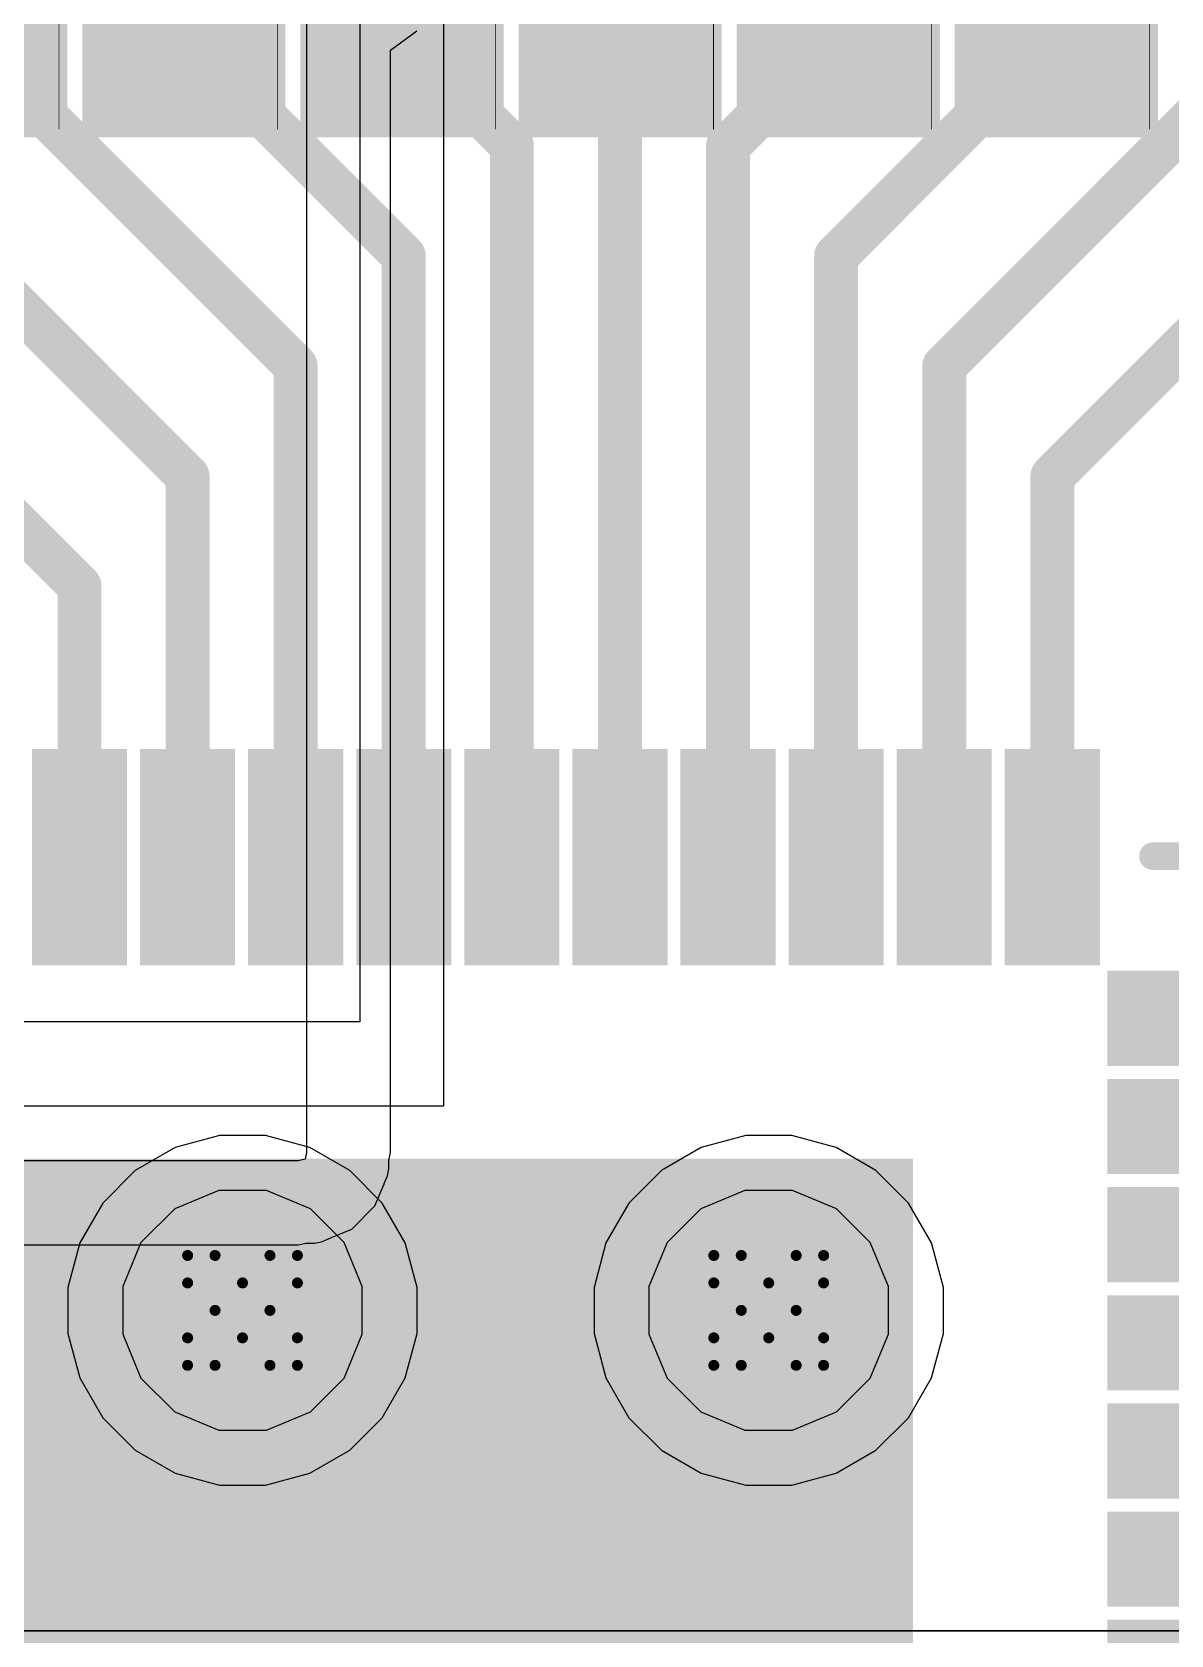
# Model space of a CAD drawing. Header units: inches. Extents: x 0 to 5379, y 0 to 5429.
# Drawn here: x 231.04 to 236.31, y 88.26 to 95.67 of the extents above; entities that cross this region are included whole.
import ezdxf

# ---------------------------------------------------------------- set-up
doc = ezdxf.new("R2010")
doc.units = ezdxf.units.IN
for name, color, linetype in [('Bottom Layer', 5, 'Continuous'), ('Bottom Solder', 6, 'Continuous'), ('Drill Drawing', 1, 'Continuous'), ('GND01', 16, 'Continuous'), ('GND02', 76, 'Continuous'), ('PWR', 156, 'Continuous'), ('SIG 01', 90, 'Continuous'), ('Top Layer', 1, 'Continuous'), ('Top Overlay', 2, 'Continuous'), ('Top Paste', 8, 'Continuous'), ('Top Solder', 216, 'Continuous'), ('Via Holes', 16, 'Continuous')]:
    doc.layers.add(name, color=color, linetype=linetype)

# ---------------------------------------------------------------- blocks, each defined once
blk = doc.blocks.new('64_VFQFPN_9X9_146')
at = {"layer": 'Top Layer'}
for points in [[(-0.904, 4.9258), (-0.604, 4.9258), (-0.604, 4.0658), (-0.904, 4.0658)], [(-0.404, 4.9258), (-0.104, 4.9258), (-0.104, 4.0658), (-0.404, 4.0658)], [(0.096, 4.9258), (0.396, 4.9258), (0.396, 4.0658), (0.096, 4.0658)], [(0.596, 4.9258), (0.896, 4.9258), (0.896, 4.0658), (0.596, 4.0658)], [(1.096, 4.9258), (1.396, 4.9258), (1.396, 4.0658), (1.096, 4.0658)], [(1.596, 4.9258), (1.896, 4.9258), (1.896, 4.0658), (1.596, 4.0658)], [(2.096, 4.9258), (2.396, 4.9258), (2.396, 4.0658), (2.096, 4.0658)], [(2.596, 4.9258), (2.896, 4.9258), (2.896, 4.0658), (2.596, 4.0658)], [(3.096, 4.9258), (3.396, 4.9258), (3.396, 4.0658), (3.096, 4.0658)], [(3.596, 4.9258), (3.896, 4.9258), (3.896, 4.0658), (3.596, 4.0658)], [(4.07, 3.9), (4.93, 3.9), (4.93, 3.6), (4.07, 3.6)], [(4.07, 3.4), (4.93, 3.4), (4.93, 3.1), (4.07, 3.1)], [(-3, 3), (3, 3), (3, -3), (-3, -3)], [(4.07, 2.9), (4.93, 2.9), (4.93, 2.6), (4.07, 2.6)], [(4.07, 2.4), (4.93, 2.4), (4.93, 2.1), (4.07, 2.1)], [(4.07, 1.9), (4.93, 1.9), (4.93, 1.6), (4.07, 1.6)], [(4.07, 1.4), (4.93, 1.4), (4.93, 1.1), (4.07, 1.1)], [(4.07, 0.9), (4.93, 0.9), (4.93, 0.6), (4.07, 0.6)]]:
    blk.add_hatch(color=1, dxfattribs=at).paths.add_polyline_path(points)
at = {"layer": 'Top Paste'}
for points in [[(-0.904, 4.9258), (-0.604, 4.9258), (-0.604, 4.0658), (-0.904, 4.0658)], [(-0.404, 4.9258), (-0.104, 4.9258), (-0.104, 4.0658), (-0.404, 4.0658)], [(0.096, 4.9258), (0.396, 4.9258), (0.396, 4.0658), (0.096, 4.0658)], [(0.596, 4.9258), (0.896, 4.9258), (0.896, 4.0658), (0.596, 4.0658)], [(1.096, 4.9258), (1.396, 4.9258), (1.396, 4.0658), (1.096, 4.0658)], [(1.596, 4.9258), (1.896, 4.9258), (1.896, 4.0658), (1.596, 4.0658)], [(2.096, 4.9258), (2.396, 4.9258), (2.396, 4.0658), (2.096, 4.0658)], [(2.596, 4.9258), (2.896, 4.9258), (2.896, 4.0658), (2.596, 4.0658)], [(3.096, 4.9258), (3.396, 4.9258), (3.396, 4.0658), (3.096, 4.0658)], [(3.596, 4.9258), (3.896, 4.9258), (3.896, 4.0658), (3.596, 4.0658)], [(4.07, 3.9), (4.93, 3.9), (4.93, 3.6), (4.07, 3.6)], [(4.07, 3.4), (4.93, 3.4), (4.93, 3.1), (4.07, 3.1)], [(4.07, 2.9), (4.93, 2.9), (4.93, 2.6), (4.07, 2.6)], [(4.07, 2.4), (4.93, 2.4), (4.93, 2.1), (4.07, 2.1)], [(4.07, 1.9), (4.93, 1.9), (4.93, 1.6), (4.07, 1.6)], [(4.07, 1.4), (4.93, 1.4), (4.93, 1.1), (4.07, 1.1)], [(4.07, 0.9), (4.93, 0.9), (4.93, 0.6), (4.07, 0.6)]]:
    blk.add_hatch(color=8, dxfattribs=at).paths.add_polyline_path(points)
at = {"layer": 'Top Solder'}
for points in [[(-0.974, 4.9958), (-0.534, 4.9958), (-0.534, 3.9958), (-0.974, 3.9958)], [(-0.474, 4.9958), (-0.034, 4.9958), (-0.034, 3.9958), (-0.474, 3.9958)], [(0.026, 4.9958), (0.466, 4.9958), (0.466, 3.9958), (0.026, 3.9958)], [(0.526, 4.9958), (0.966, 4.9958), (0.966, 3.9958), (0.526, 3.9958)], [(1.026, 4.9958), (1.466, 4.9958), (1.466, 3.9958), (1.026, 3.9958)], [(1.526, 4.9958), (1.966, 4.9958), (1.966, 3.9958), (1.526, 3.9958)], [(2.026, 4.9958), (2.466, 4.9958), (2.466, 3.9958), (2.026, 3.9958)], [(2.526, 4.9958), (2.966, 4.9958), (2.966, 3.9958), (2.526, 3.9958)], [(3.026, 4.9958), (3.466, 4.9958), (3.466, 3.9958), (3.026, 3.9958)], [(3.526, 4.9958), (3.966, 4.9958), (3.966, 3.9958), (3.526, 3.9958)], [(4, 3.97), (5, 3.97), (5, 3.53), (4, 3.53)], [(4, 3.47), (5, 3.47), (5, 3.03), (4, 3.03)], [(-3.1016, 3.1016), (3.1016, 3.1016), (3.1016, -3.1016), (-3.1016, -3.1016)], [(4, 2.97), (5, 2.97), (5, 2.53), (4, 2.53)], [(4, 2.47), (5, 2.47), (5, 2.03), (4, 2.03)], [(4, 1.97), (5, 1.97), (5, 1.53), (4, 1.53)], [(4, 1.47), (5, 1.47), (5, 1.03), (4, 1.03)], [(4, 0.97), (5, 0.97), (5, 0.53), (4, 0.53)]]:
    blk.add_hatch(color=216, dxfattribs=at).paths.add_polyline_path(points)
at = {"layer": 'Top Overlay'}
blk.add_lwpolyline([(4.2112, 4.5, 0.127, 0.127, 0), (4.5112, 4.5, 0.127, 0.127, 0)], format="xyseb", dxfattribs=at)
blk.add_lwpolyline([(4.1795, 4.5, 0.0635, 0.0635, 1), (4.243, 4.5, 0.0635, 0.0635, 1)], format="xyseb", close=True, dxfattribs=at)
blk = doc.blocks.new('R___0402_567')
at = {"layer": 'Top Layer'}
for points in [[(-0.6985, -0.3175), (-0.6985, 0.3175), (-0.2413, 0.3175), (-0.2413, -0.3175)], [(0.2413, -0.3175), (0.2413, 0.3175), (0.6985, 0.3175), (0.6985, -0.3175)]]:
    blk.add_hatch(color=1, dxfattribs=at).paths.add_polyline_path(points)
at = {"layer": 'Top Paste'}
for points in [[(-0.6985, -0.3175), (-0.6985, 0.3175), (-0.2413, 0.3175), (-0.2413, -0.3175)], [(0.2413, -0.3175), (0.2413, 0.3175), (0.6985, 0.3175), (0.6985, -0.3175)]]:
    blk.add_hatch(color=8, dxfattribs=at).paths.add_polyline_path(points)
at = {"layer": 'Top Solder'}
for points in [[(-0.7535, -0.3725), (-0.7535, 0.3725), (-0.1863, 0.3725), (-0.1863, -0.3725)], [(0.1863, -0.3725), (0.1863, 0.3725), (0.7535, 0.3725), (0.7535, -0.3725)]]:
    blk.add_hatch(color=216, dxfattribs=at).paths.add_polyline_path(points)
at = {"layer": 'Top Overlay'}
for points in [[(-0.7874, 0.4064, 0.127, 0.127, 0), (0.7874, 0.4064, 0.127, 0.127, 0)], [(-0.7874, 0.4064, 0.127, 0.127, 0), (-0.7874, -0.4064, 0.127, 0.127, 0)], [(0.7874, 0.4064, 0.127, 0.127, 0), (0.7874, -0.4064, 0.127, 0.127, 0)], [(-0.7874, -0.4064, 0.127, 0.127, 0), (0.7874, -0.4064, 0.127, 0.127, 0)], [(-0.8128, -0.4318, 0.00323, 0.00323, 0), (0.8128, -0.4318, 0.00323, 0.00323, 0)]]:
    blk.add_lwpolyline(points, format="xyseb", dxfattribs=at)
for points in [[(-0.8191, 0.4064, 0.0635, 0.0635, 1), (-0.7556, 0.4064, 0.0635, 0.0635, 1)], [(-0.8191, 0.4064, 0.0635, 0.0635, 1), (-0.7556, 0.4064, 0.0635, 0.0635, 1)], [(0.7556, 0.4064, 0.0635, 0.0635, 1), (0.8191, 0.4064, 0.0635, 0.0635, 1)], [(0.7556, 0.4064, 0.0635, 0.0635, 1), (0.8191, 0.4064, 0.0635, 0.0635, 1)], [(-0.8191, -0.4064, 0.0635, 0.0635, 1), (-0.7556, -0.4064, 0.0635, 0.0635, 1)], [(-0.8191, -0.4064, 0.0635, 0.0635, 1), (-0.7556, -0.4064, 0.0635, 0.0635, 1)], [(0.7556, -0.4064, 0.0635, 0.0635, 1), (0.8191, -0.4064, 0.0635, 0.0635, 1)], [(0.7556, -0.4064, 0.0635, 0.0635, 1), (0.8191, -0.4064, 0.0635, 0.0635, 1)], [(-0.8136, -0.4318, 0.00161, 0.00161, 1), (-0.812, -0.4318, 0.00161, 0.00161, 1)], [(0.812, -0.4318, 0.00161, 0.00161, 1), (0.8136, -0.4318, 0.00161, 0.00161, 1)]]:
    blk.add_lwpolyline(points, format="xyseb", close=True, dxfattribs=at)
blk = doc.blocks.new('R___0402_576')
at = {"layer": 'Top Layer'}
for points in [[(-0.6985, -0.3175), (-0.6985, 0.3175), (-0.2413, 0.3175), (-0.2413, -0.3175)], [(0.2413, -0.3175), (0.2413, 0.3175), (0.6985, 0.3175), (0.6985, -0.3175)]]:
    blk.add_hatch(color=1, dxfattribs=at).paths.add_polyline_path(points)
at = {"layer": 'Top Paste'}
for points in [[(-0.6985, -0.3175), (-0.6985, 0.3175), (-0.2413, 0.3175), (-0.2413, -0.3175)], [(0.2413, -0.3175), (0.2413, 0.3175), (0.6985, 0.3175), (0.6985, -0.3175)]]:
    blk.add_hatch(color=8, dxfattribs=at).paths.add_polyline_path(points)
at = {"layer": 'Top Solder'}
for points in [[(-0.7535, -0.3725), (-0.7535, 0.3725), (-0.1863, 0.3725), (-0.1863, -0.3725)], [(0.1863, -0.3725), (0.1863, 0.3725), (0.7535, 0.3725), (0.7535, -0.3725)]]:
    blk.add_hatch(color=216, dxfattribs=at).paths.add_polyline_path(points)
at = {"layer": 'Top Overlay'}
for points in [[(-0.7874, 0.4064, 0.127, 0.127, 0), (0.7874, 0.4064, 0.127, 0.127, 0)], [(-0.7874, 0.4064, 0.127, 0.127, 0), (-0.7874, -0.4064, 0.127, 0.127, 0)], [(0.7874, 0.4064, 0.127, 0.127, 0), (0.7874, -0.4064, 0.127, 0.127, 0)], [(-0.7874, -0.4064, 0.127, 0.127, 0), (0.7874, -0.4064, 0.127, 0.127, 0)], [(-0.8128, -0.4318, 0.00323, 0.00323, 0), (0.8128, -0.4318, 0.00323, 0.00323, 0)]]:
    blk.add_lwpolyline(points, format="xyseb", dxfattribs=at)
for points in [[(-0.8191, 0.4064, 0.0635, 0.0635, 1), (-0.7556, 0.4064, 0.0635, 0.0635, 1)], [(-0.8191, 0.4064, 0.0635, 0.0635, 1), (-0.7556, 0.4064, 0.0635, 0.0635, 1)], [(0.7556, 0.4064, 0.0635, 0.0635, 1), (0.8191, 0.4064, 0.0635, 0.0635, 1)], [(0.7556, 0.4064, 0.0635, 0.0635, 1), (0.8191, 0.4064, 0.0635, 0.0635, 1)], [(-0.8191, -0.4064, 0.0635, 0.0635, 1), (-0.7556, -0.4064, 0.0635, 0.0635, 1)], [(-0.8191, -0.4064, 0.0635, 0.0635, 1), (-0.7556, -0.4064, 0.0635, 0.0635, 1)], [(0.7556, -0.4064, 0.0635, 0.0635, 1), (0.8191, -0.4064, 0.0635, 0.0635, 1)], [(0.7556, -0.4064, 0.0635, 0.0635, 1), (0.8191, -0.4064, 0.0635, 0.0635, 1)], [(-0.8136, -0.4318, 0.00161, 0.00161, 1), (-0.812, -0.4318, 0.00161, 0.00161, 1)], [(0.812, -0.4318, 0.00161, 0.00161, 1), (0.8136, -0.4318, 0.00161, 0.00161, 1)]]:
    blk.add_lwpolyline(points, format="xyseb", close=True, dxfattribs=at)
blk = doc.blocks.new('R___0402_578')
at = {"layer": 'Top Layer'}
for points in [[(-0.6985, -0.3175), (-0.6985, 0.3175), (-0.2413, 0.3175), (-0.2413, -0.3175)], [(0.2413, -0.3175), (0.2413, 0.3175), (0.6985, 0.3175), (0.6985, -0.3175)]]:
    blk.add_hatch(color=1, dxfattribs=at).paths.add_polyline_path(points)
at = {"layer": 'Top Paste'}
for points in [[(-0.6985, -0.3175), (-0.6985, 0.3175), (-0.2413, 0.3175), (-0.2413, -0.3175)], [(0.2413, -0.3175), (0.2413, 0.3175), (0.6985, 0.3175), (0.6985, -0.3175)]]:
    blk.add_hatch(color=8, dxfattribs=at).paths.add_polyline_path(points)
at = {"layer": 'Top Solder'}
for points in [[(-0.7535, -0.3725), (-0.7535, 0.3725), (-0.1863, 0.3725), (-0.1863, -0.3725)], [(0.1863, -0.3725), (0.1863, 0.3725), (0.7535, 0.3725), (0.7535, -0.3725)]]:
    blk.add_hatch(color=216, dxfattribs=at).paths.add_polyline_path(points)
at = {"layer": 'Top Overlay'}
for points in [[(-0.7874, 0.4064, 0.127, 0.127, 0), (0.7874, 0.4064, 0.127, 0.127, 0)], [(-0.7874, 0.4064, 0.127, 0.127, 0), (-0.7874, -0.4064, 0.127, 0.127, 0)], [(0.7874, 0.4064, 0.127, 0.127, 0), (0.7874, -0.4064, 0.127, 0.127, 0)], [(-0.7874, -0.4064, 0.127, 0.127, 0), (0.7874, -0.4064, 0.127, 0.127, 0)], [(-0.8128, -0.4318, 0.00323, 0.00323, 0), (0.8128, -0.4318, 0.00323, 0.00323, 0)]]:
    blk.add_lwpolyline(points, format="xyseb", dxfattribs=at)
for points in [[(-0.8191, 0.4064, 0.0635, 0.0635, 1), (-0.7556, 0.4064, 0.0635, 0.0635, 1)], [(-0.8191, 0.4064, 0.0635, 0.0635, 1), (-0.7556, 0.4064, 0.0635, 0.0635, 1)], [(0.7556, 0.4064, 0.0635, 0.0635, 1), (0.8191, 0.4064, 0.0635, 0.0635, 1)], [(0.7556, 0.4064, 0.0635, 0.0635, 1), (0.8191, 0.4064, 0.0635, 0.0635, 1)], [(-0.8191, -0.4064, 0.0635, 0.0635, 1), (-0.7556, -0.4064, 0.0635, 0.0635, 1)], [(-0.8191, -0.4064, 0.0635, 0.0635, 1), (-0.7556, -0.4064, 0.0635, 0.0635, 1)], [(0.7556, -0.4064, 0.0635, 0.0635, 1), (0.8191, -0.4064, 0.0635, 0.0635, 1)], [(0.7556, -0.4064, 0.0635, 0.0635, 1), (0.8191, -0.4064, 0.0635, 0.0635, 1)], [(-0.8136, -0.4318, 0.00161, 0.00161, 1), (-0.812, -0.4318, 0.00161, 0.00161, 1)], [(0.812, -0.4318, 0.00161, 0.00161, 1), (0.8136, -0.4318, 0.00161, 0.00161, 1)]]:
    blk.add_lwpolyline(points, format="xyseb", close=True, dxfattribs=at)
blk = doc.blocks.new('R___0402_580')
at = {"layer": 'Top Layer'}
for points in [[(-0.6985, -0.3175), (-0.6985, 0.3175), (-0.2413, 0.3175), (-0.2413, -0.3175)], [(0.2413, -0.3175), (0.2413, 0.3175), (0.6985, 0.3175), (0.6985, -0.3175)]]:
    blk.add_hatch(color=1, dxfattribs=at).paths.add_polyline_path(points)
at = {"layer": 'Top Paste'}
for points in [[(-0.6985, -0.3175), (-0.6985, 0.3175), (-0.2413, 0.3175), (-0.2413, -0.3175)], [(0.2413, -0.3175), (0.2413, 0.3175), (0.6985, 0.3175), (0.6985, -0.3175)]]:
    blk.add_hatch(color=8, dxfattribs=at).paths.add_polyline_path(points)
at = {"layer": 'Top Solder'}
for points in [[(-0.7535, -0.3725), (-0.7535, 0.3725), (-0.1863, 0.3725), (-0.1863, -0.3725)], [(0.1863, -0.3725), (0.1863, 0.3725), (0.7535, 0.3725), (0.7535, -0.3725)]]:
    blk.add_hatch(color=216, dxfattribs=at).paths.add_polyline_path(points)
at = {"layer": 'Top Overlay'}
for points in [[(-0.7874, 0.4064, 0.127, 0.127, 0), (0.7874, 0.4064, 0.127, 0.127, 0)], [(-0.7874, 0.4064, 0.127, 0.127, 0), (-0.7874, -0.4064, 0.127, 0.127, 0)], [(0.7874, 0.4064, 0.127, 0.127, 0), (0.7874, -0.4064, 0.127, 0.127, 0)], [(-0.7874, -0.4064, 0.127, 0.127, 0), (0.7874, -0.4064, 0.127, 0.127, 0)], [(-0.8128, -0.4318, 0.00323, 0.00323, 0), (0.8128, -0.4318, 0.00323, 0.00323, 0)]]:
    blk.add_lwpolyline(points, format="xyseb", dxfattribs=at)
for points in [[(-0.8191, 0.4064, 0.0635, 0.0635, 1), (-0.7556, 0.4064, 0.0635, 0.0635, 1)], [(-0.8191, 0.4064, 0.0635, 0.0635, 1), (-0.7556, 0.4064, 0.0635, 0.0635, 1)], [(0.7556, 0.4064, 0.0635, 0.0635, 1), (0.8191, 0.4064, 0.0635, 0.0635, 1)], [(0.7556, 0.4064, 0.0635, 0.0635, 1), (0.8191, 0.4064, 0.0635, 0.0635, 1)], [(-0.8191, -0.4064, 0.0635, 0.0635, 1), (-0.7556, -0.4064, 0.0635, 0.0635, 1)], [(-0.8191, -0.4064, 0.0635, 0.0635, 1), (-0.7556, -0.4064, 0.0635, 0.0635, 1)], [(0.7556, -0.4064, 0.0635, 0.0635, 1), (0.8191, -0.4064, 0.0635, 0.0635, 1)], [(0.7556, -0.4064, 0.0635, 0.0635, 1), (0.8191, -0.4064, 0.0635, 0.0635, 1)], [(-0.8136, -0.4318, 0.00161, 0.00161, 1), (-0.812, -0.4318, 0.00161, 0.00161, 1)], [(0.812, -0.4318, 0.00161, 0.00161, 1), (0.8136, -0.4318, 0.00161, 0.00161, 1)]]:
    blk.add_lwpolyline(points, format="xyseb", close=True, dxfattribs=at)
blk = doc.blocks.new('R___0402_587')
at = {"layer": 'Top Layer'}
for points in [[(-0.6985, -0.3175), (-0.6985, 0.3175), (-0.2413, 0.3175), (-0.2413, -0.3175)], [(0.2413, -0.3175), (0.2413, 0.3175), (0.6985, 0.3175), (0.6985, -0.3175)]]:
    blk.add_hatch(color=1, dxfattribs=at).paths.add_polyline_path(points)
at = {"layer": 'Top Paste'}
for points in [[(-0.6985, -0.3175), (-0.6985, 0.3175), (-0.2413, 0.3175), (-0.2413, -0.3175)], [(0.2413, -0.3175), (0.2413, 0.3175), (0.6985, 0.3175), (0.6985, -0.3175)]]:
    blk.add_hatch(color=8, dxfattribs=at).paths.add_polyline_path(points)
at = {"layer": 'Top Solder'}
for points in [[(-0.7535, -0.3725), (-0.7535, 0.3725), (-0.1863, 0.3725), (-0.1863, -0.3725)], [(0.1863, -0.3725), (0.1863, 0.3725), (0.7535, 0.3725), (0.7535, -0.3725)]]:
    blk.add_hatch(color=216, dxfattribs=at).paths.add_polyline_path(points)
at = {"layer": 'Top Overlay'}
for points in [[(-0.7874, 0.4064, 0.127, 0.127, 0), (0.7874, 0.4064, 0.127, 0.127, 0)], [(-0.7874, 0.4064, 0.127, 0.127, 0), (-0.7874, -0.4064, 0.127, 0.127, 0)], [(0.7874, 0.4064, 0.127, 0.127, 0), (0.7874, -0.4064, 0.127, 0.127, 0)], [(-0.7874, -0.4064, 0.127, 0.127, 0), (0.7874, -0.4064, 0.127, 0.127, 0)], [(-0.8128, -0.4318, 0.00323, 0.00323, 0), (0.8128, -0.4318, 0.00323, 0.00323, 0)]]:
    blk.add_lwpolyline(points, format="xyseb", dxfattribs=at)
for points in [[(-0.8191, 0.4064, 0.0635, 0.0635, 1), (-0.7556, 0.4064, 0.0635, 0.0635, 1)], [(-0.8191, 0.4064, 0.0635, 0.0635, 1), (-0.7556, 0.4064, 0.0635, 0.0635, 1)], [(0.7556, 0.4064, 0.0635, 0.0635, 1), (0.8191, 0.4064, 0.0635, 0.0635, 1)], [(0.7556, 0.4064, 0.0635, 0.0635, 1), (0.8191, 0.4064, 0.0635, 0.0635, 1)], [(-0.8191, -0.4064, 0.0635, 0.0635, 1), (-0.7556, -0.4064, 0.0635, 0.0635, 1)], [(-0.8191, -0.4064, 0.0635, 0.0635, 1), (-0.7556, -0.4064, 0.0635, 0.0635, 1)], [(0.7556, -0.4064, 0.0635, 0.0635, 1), (0.8191, -0.4064, 0.0635, 0.0635, 1)], [(0.7556, -0.4064, 0.0635, 0.0635, 1), (0.8191, -0.4064, 0.0635, 0.0635, 1)], [(-0.8136, -0.4318, 0.00161, 0.00161, 1), (-0.812, -0.4318, 0.00161, 0.00161, 1)], [(0.812, -0.4318, 0.00161, 0.00161, 1), (0.8136, -0.4318, 0.00161, 0.00161, 1)]]:
    blk.add_lwpolyline(points, format="xyseb", close=True, dxfattribs=at)
blk = doc.blocks.new('R___0402_608')
at = {"layer": 'Top Layer'}
for points in [[(-0.6985, -0.3175), (-0.6985, 0.3175), (-0.2413, 0.3175), (-0.2413, -0.3175)], [(0.2413, -0.3175), (0.2413, 0.3175), (0.6985, 0.3175), (0.6985, -0.3175)]]:
    blk.add_hatch(color=1, dxfattribs=at).paths.add_polyline_path(points)
at = {"layer": 'Top Paste'}
for points in [[(-0.6985, -0.3175), (-0.6985, 0.3175), (-0.2413, 0.3175), (-0.2413, -0.3175)], [(0.2413, -0.3175), (0.2413, 0.3175), (0.6985, 0.3175), (0.6985, -0.3175)]]:
    blk.add_hatch(color=8, dxfattribs=at).paths.add_polyline_path(points)
at = {"layer": 'Top Solder'}
for points in [[(-0.7535, -0.3725), (-0.7535, 0.3725), (-0.1863, 0.3725), (-0.1863, -0.3725)], [(0.1863, -0.3725), (0.1863, 0.3725), (0.7535, 0.3725), (0.7535, -0.3725)]]:
    blk.add_hatch(color=216, dxfattribs=at).paths.add_polyline_path(points)
at = {"layer": 'Top Overlay'}
for points in [[(-0.7874, 0.4064, 0.127, 0.127, 0), (0.7874, 0.4064, 0.127, 0.127, 0)], [(-0.7874, 0.4064, 0.127, 0.127, 0), (-0.7874, -0.4064, 0.127, 0.127, 0)], [(0.7874, 0.4064, 0.127, 0.127, 0), (0.7874, -0.4064, 0.127, 0.127, 0)], [(-0.7874, -0.4064, 0.127, 0.127, 0), (0.7874, -0.4064, 0.127, 0.127, 0)], [(-0.8128, -0.4318, 0.00323, 0.00323, 0), (0.8128, -0.4318, 0.00323, 0.00323, 0)]]:
    blk.add_lwpolyline(points, format="xyseb", dxfattribs=at)
for points in [[(-0.8191, 0.4064, 0.0635, 0.0635, 1), (-0.7556, 0.4064, 0.0635, 0.0635, 1)], [(-0.8191, 0.4064, 0.0635, 0.0635, 1), (-0.7556, 0.4064, 0.0635, 0.0635, 1)], [(0.7556, 0.4064, 0.0635, 0.0635, 1), (0.8191, 0.4064, 0.0635, 0.0635, 1)], [(0.7556, 0.4064, 0.0635, 0.0635, 1), (0.8191, 0.4064, 0.0635, 0.0635, 1)], [(-0.8191, -0.4064, 0.0635, 0.0635, 1), (-0.7556, -0.4064, 0.0635, 0.0635, 1)], [(-0.8191, -0.4064, 0.0635, 0.0635, 1), (-0.7556, -0.4064, 0.0635, 0.0635, 1)], [(0.7556, -0.4064, 0.0635, 0.0635, 1), (0.8191, -0.4064, 0.0635, 0.0635, 1)], [(0.7556, -0.4064, 0.0635, 0.0635, 1), (0.8191, -0.4064, 0.0635, 0.0635, 1)], [(-0.8136, -0.4318, 0.00161, 0.00161, 1), (-0.812, -0.4318, 0.00161, 0.00161, 1)], [(0.812, -0.4318, 0.00161, 0.00161, 1), (0.8136, -0.4318, 0.00161, 0.00161, 1)]]:
    blk.add_lwpolyline(points, format="xyseb", close=True, dxfattribs=at)

msp = doc.modelspace()

# ---------------------------------------------------------------- hatches: boundary and pattern name
at = {"layer": 'Bottom Layer'}
h = msp.add_hatch(color=5, dxfattribs=at)
edge = h.paths.add_edge_path()
edge.add_arc((232.0173, 89.7572), 0.3, 0, 360)
h = msp.add_hatch(color=5, dxfattribs=at)
edge = h.paths.add_edge_path()
edge.add_arc((234.4515, 89.7572), 0.3, 0, 360)
at = {"layer": 'Bottom Solder'}
h = msp.add_hatch(color=6, dxfattribs=at)
edge = h.paths.add_edge_path()
edge.add_arc((232.0173, 89.7572), 0.4016, 0, 360)
h = msp.add_hatch(color=6, dxfattribs=at)
edge = h.paths.add_edge_path()
edge.add_arc((234.4515, 89.7572), 0.4016, 0, 360)
at = {"layer": 'GND01'}
h = msp.add_hatch(color=16, dxfattribs=at)
edge = h.paths.add_edge_path()
edge.add_arc((232.0173, 89.7572), 0.3, 0, 360)
h = msp.add_hatch(color=16, dxfattribs=at)
edge = h.paths.add_edge_path()
edge.add_arc((234.4515, 89.7572), 0.3, 0, 360)
at = {"layer": 'GND02'}
h = msp.add_hatch(color=76, dxfattribs=at)
edge = h.paths.add_edge_path()
edge.add_arc((232.0173, 89.7572), 0.3, 0, 360)
h = msp.add_hatch(color=76, dxfattribs=at)
edge = h.paths.add_edge_path()
edge.add_arc((234.4515, 89.7572), 0.3, 0, 360)
at = {"layer": 'PWR'}
h = msp.add_hatch(color=156, dxfattribs=at)
edge = h.paths.add_edge_path()
edge.add_arc((232.0173, 89.7572), 0.3, 0, 360)
h = msp.add_hatch(color=156, dxfattribs=at)
edge = h.paths.add_edge_path()
edge.add_arc((234.4515, 89.7572), 0.3, 0, 360)
at = {"layer": 'SIG 01'}
h = msp.add_hatch(color=90, dxfattribs=at)
edge = h.paths.add_edge_path()
edge.add_arc((232.0173, 89.7572), 0.3, 0, 360)
h = msp.add_hatch(color=90, dxfattribs=at)
edge = h.paths.add_edge_path()
edge.add_arc((234.4515, 89.7572), 0.3, 0, 360)
at = {"layer": 'Top Layer'}
h = msp.add_hatch(color=1, dxfattribs=at)
edge = h.paths.add_edge_path()
edge.add_arc((232.0173, 89.7572), 0.3, 0, 360)
h = msp.add_hatch(color=1, dxfattribs=at)
edge = h.paths.add_edge_path()
edge.add_arc((234.4515, 89.7572), 0.3, 0, 360)
at = {"layer": 'Top Solder'}
h = msp.add_hatch(color=216, dxfattribs=at)
edge = h.paths.add_edge_path()
edge.add_arc((232.0173, 89.7572), 0.4016, 0, 360)
h = msp.add_hatch(color=216, dxfattribs=at)
edge = h.paths.add_edge_path()
edge.add_arc((234.4515, 89.7572), 0.4016, 0, 360)
at = {"layer": 'Via Holes'}
h = msp.add_hatch(color=7, dxfattribs=at)
edge = h.paths.add_edge_path()
edge.add_arc((232.0173, 89.7572), 0.15, 0, 360)
h = msp.add_hatch(color=7, dxfattribs=at)
edge = h.paths.add_edge_path()
edge.add_arc((234.4515, 89.7572), 0.15, 0, 360)

# ---------------------------------------------------------------- linework, layer by layer
at = {"layer": 'Bottom Layer'}
for p, q in [((231.9109, 90.5652), (231.7054, 90.5101)), ((232.1237, 90.5652), (231.9109, 90.5652)), ((232.3292, 90.5101), (232.1237, 90.5652)), ((234.3451, 90.5652), (234.1396, 90.5101)), ((234.5579, 90.5652), (234.3451, 90.5652)), ((234.7634, 90.5101), (234.5579, 90.5652)), ((231.7054, 90.5101), (231.5212, 90.4038)), ((232.5134, 90.4038), (232.3292, 90.5101)), ((234.1396, 90.5101), (233.9554, 90.4038)), ((234.9476, 90.4038), (234.7634, 90.5101)), ((231.5212, 90.4038), (231.3707, 90.2533)), ((232.6638, 90.2533), (232.5134, 90.4038)), ((233.9554, 90.4038), (233.8049, 90.2533)), ((235.098, 90.2533), (234.9476, 90.4038)), ((231.3707, 90.2533), (231.2644, 90.0691)), ((232.7702, 90.0691), (232.6638, 90.2533)), ((233.8049, 90.2533), (233.6986, 90.0691)), ((235.2044, 90.0691), (235.098, 90.2533)), ((231.2644, 90.0691), (231.2093, 89.8636)), ((232.8253, 89.8636), (232.7702, 90.0691)), ((233.6986, 90.0691), (233.6435, 89.8636)), ((235.2595, 89.8636), (235.2044, 90.0691)), ((231.2093, 89.8636), (231.2093, 89.6508)), ((232.8253, 89.6508), (232.8253, 89.8636)), ((233.6435, 89.8636), (233.6435, 89.6508)), ((235.2595, 89.6508), (235.2595, 89.8636)), ((231.2093, 89.6508), (231.2644, 89.4453)), ((232.7702, 89.4453), (232.8253, 89.6508)), ((233.6435, 89.6508), (233.6986, 89.4453)), ((235.2044, 89.4453), (235.2595, 89.6508)), ((231.2644, 89.4453), (231.3707, 89.2611)), ((232.6638, 89.2611), (232.7702, 89.4453)), ((233.6986, 89.4453), (233.8049, 89.2611)), ((235.098, 89.2611), (235.2044, 89.4453)), ((231.3707, 89.2611), (231.5212, 89.1106)), ((232.5134, 89.1106), (232.6638, 89.2611)), ((233.8049, 89.2611), (233.9554, 89.1106)), ((234.9476, 89.1106), (235.098, 89.2611)), ((231.5212, 89.1106), (231.7054, 89.0043)), ((232.3292, 89.0043), (232.5134, 89.1106)), ((233.9554, 89.1106), (234.1396, 89.0043)), ((234.7634, 89.0043), (234.9476, 89.1106)), ((231.7054, 89.0043), (231.9109, 88.9492)), ((232.1237, 88.9492), (232.3292, 89.0043)), ((234.1396, 89.0043), (234.3451, 88.9492)), ((234.5579, 88.9492), (234.7634, 89.0043)), ((231.9109, 88.9492), (232.1237, 88.9492)), ((234.3451, 88.9492), (234.5579, 88.9492)), ((205.6083, 88.2756), (243.3527, 88.2756)), ((238.997, 88.2756), (228.8465, 88.2756))]:
    msp.add_line(p, q, dxfattribs=at)
at = {"layer": 'Drill Drawing'}
for points in [[(231.7633, 89.8842, 0.0508, 0.0508, 0), (231.7633, 90.0112, 0.0508, 0.0508, 0)], [(231.7633, 90.0112, 0.0508, 0.0508, 0), (231.8903, 90.0112, 0.0508, 0.0508, 0)], [(231.8903, 90.0112, 0.0508, 0.0508, 0), (232.0173, 89.8842, 0.0508, 0.0508, 0)], [(232.0173, 89.8842, 0.0508, 0.0508, 0), (232.1443, 90.0112, 0.0508, 0.0508, 0)], [(232.1443, 90.0112, 0.0508, 0.0508, 0), (232.2713, 90.0112, 0.0508, 0.0508, 0)], [(232.2713, 89.8842, 0.0508, 0.0508, 0), (232.2713, 90.0112, 0.0508, 0.0508, 0)], [(234.1975, 89.8842, 0.0508, 0.0508, 0), (234.1975, 90.0112, 0.0508, 0.0508, 0)], [(234.1975, 90.0112, 0.0508, 0.0508, 0), (234.3245, 90.0112, 0.0508, 0.0508, 0)], [(234.3245, 90.0112, 0.0508, 0.0508, 0), (234.4515, 89.8842, 0.0508, 0.0508, 0)], [(234.4515, 89.8842, 0.0508, 0.0508, 0), (234.5785, 90.0112, 0.0508, 0.0508, 0)], [(234.5785, 90.0112, 0.0508, 0.0508, 0), (234.7055, 90.0112, 0.0508, 0.0508, 0)], [(234.7055, 89.8842, 0.0508, 0.0508, 0), (234.7055, 90.0112, 0.0508, 0.0508, 0)], [(231.7633, 89.8842, 0.0508, 0.0508, 0), (231.8903, 89.7572, 0.0508, 0.0508, 0)], [(232.1443, 89.7572, 0.0508, 0.0508, 0), (232.2713, 89.8842, 0.0508, 0.0508, 0)], [(234.1975, 89.8842, 0.0508, 0.0508, 0), (234.3245, 89.7572, 0.0508, 0.0508, 0)], [(234.5785, 89.7572, 0.0508, 0.0508, 0), (234.7055, 89.8842, 0.0508, 0.0508, 0)], [(231.7633, 89.6302, 0.0508, 0.0508, 0), (231.8903, 89.7572, 0.0508, 0.0508, 0)], [(232.1443, 89.7572, 0.0508, 0.0508, 0), (232.2713, 89.6302, 0.0508, 0.0508, 0)], [(234.1975, 89.6302, 0.0508, 0.0508, 0), (234.3245, 89.7572, 0.0508, 0.0508, 0)], [(234.5785, 89.7572, 0.0508, 0.0508, 0), (234.7055, 89.6302, 0.0508, 0.0508, 0)], [(231.7633, 89.5032, 0.0508, 0.0508, 0), (231.7633, 89.6302, 0.0508, 0.0508, 0)], [(231.8903, 89.5032, 0.0508, 0.0508, 0), (232.0173, 89.6302, 0.0508, 0.0508, 0)], [(232.0173, 89.6302, 0.0508, 0.0508, 0), (232.1443, 89.5032, 0.0508, 0.0508, 0)], [(232.2713, 89.5032, 0.0508, 0.0508, 0), (232.2713, 89.6302, 0.0508, 0.0508, 0)], [(234.1975, 89.5032, 0.0508, 0.0508, 0), (234.1975, 89.6302, 0.0508, 0.0508, 0)], [(234.3245, 89.5032, 0.0508, 0.0508, 0), (234.4515, 89.6302, 0.0508, 0.0508, 0)], [(234.4515, 89.6302, 0.0508, 0.0508, 0), (234.5785, 89.5032, 0.0508, 0.0508, 0)], [(234.7055, 89.5032, 0.0508, 0.0508, 0), (234.7055, 89.6302, 0.0508, 0.0508, 0)], [(231.7633, 89.5032, 0.0508, 0.0508, 0), (231.8903, 89.5032, 0.0508, 0.0508, 0)], [(232.1443, 89.5032, 0.0508, 0.0508, 0), (232.2713, 89.5032, 0.0508, 0.0508, 0)], [(234.1975, 89.5032, 0.0508, 0.0508, 0), (234.3245, 89.5032, 0.0508, 0.0508, 0)], [(234.5785, 89.5032, 0.0508, 0.0508, 0), (234.7055, 89.5032, 0.0508, 0.0508, 0)]]:
    msp.add_lwpolyline(points, format="xyseb", dxfattribs=at)
for points in [[(231.7506, 90.0112, 0.0254, 0.0254, 1), (231.776, 90.0112, 0.0254, 0.0254, 1)], [(231.7506, 90.0112, 0.0254, 0.0254, 1), (231.776, 90.0112, 0.0254, 0.0254, 1)], [(231.8776, 90.0112, 0.0254, 0.0254, 1), (231.903, 90.0112, 0.0254, 0.0254, 1)], [(231.8776, 90.0112, 0.0254, 0.0254, 1), (231.903, 90.0112, 0.0254, 0.0254, 1)], [(232.1316, 90.0112, 0.0254, 0.0254, 1), (232.157, 90.0112, 0.0254, 0.0254, 1)], [(232.1316, 90.0112, 0.0254, 0.0254, 1), (232.157, 90.0112, 0.0254, 0.0254, 1)], [(232.2586, 90.0112, 0.0254, 0.0254, 1), (232.284, 90.0112, 0.0254, 0.0254, 1)], [(232.2586, 90.0112, 0.0254, 0.0254, 1), (232.284, 90.0112, 0.0254, 0.0254, 1)], [(234.1848, 90.0112, 0.0254, 0.0254, 1), (234.2102, 90.0112, 0.0254, 0.0254, 1)], [(234.1848, 90.0112, 0.0254, 0.0254, 1), (234.2102, 90.0112, 0.0254, 0.0254, 1)], [(234.3118, 90.0112, 0.0254, 0.0254, 1), (234.3372, 90.0112, 0.0254, 0.0254, 1)], [(234.3118, 90.0112, 0.0254, 0.0254, 1), (234.3372, 90.0112, 0.0254, 0.0254, 1)], [(234.5658, 90.0112, 0.0254, 0.0254, 1), (234.5912, 90.0112, 0.0254, 0.0254, 1)], [(234.5658, 90.0112, 0.0254, 0.0254, 1), (234.5912, 90.0112, 0.0254, 0.0254, 1)], [(234.6928, 90.0112, 0.0254, 0.0254, 1), (234.7182, 90.0112, 0.0254, 0.0254, 1)], [(234.6928, 90.0112, 0.0254, 0.0254, 1), (234.7182, 90.0112, 0.0254, 0.0254, 1)], [(231.7506, 89.8842, 0.0254, 0.0254, 1), (231.776, 89.8842, 0.0254, 0.0254, 1)], [(231.7506, 89.8842, 0.0254, 0.0254, 1), (231.776, 89.8842, 0.0254, 0.0254, 1)], [(232.0046, 89.8842, 0.0254, 0.0254, 1), (232.03, 89.8842, 0.0254, 0.0254, 1)], [(232.0046, 89.8842, 0.0254, 0.0254, 1), (232.03, 89.8842, 0.0254, 0.0254, 1)], [(232.2586, 89.8842, 0.0254, 0.0254, 1), (232.284, 89.8842, 0.0254, 0.0254, 1)], [(232.2586, 89.8842, 0.0254, 0.0254, 1), (232.284, 89.8842, 0.0254, 0.0254, 1)], [(234.1848, 89.8842, 0.0254, 0.0254, 1), (234.2102, 89.8842, 0.0254, 0.0254, 1)], [(234.1848, 89.8842, 0.0254, 0.0254, 1), (234.2102, 89.8842, 0.0254, 0.0254, 1)], [(234.4388, 89.8842, 0.0254, 0.0254, 1), (234.4642, 89.8842, 0.0254, 0.0254, 1)], [(234.4388, 89.8842, 0.0254, 0.0254, 1), (234.4642, 89.8842, 0.0254, 0.0254, 1)], [(234.6928, 89.8842, 0.0254, 0.0254, 1), (234.7182, 89.8842, 0.0254, 0.0254, 1)], [(234.6928, 89.8842, 0.0254, 0.0254, 1), (234.7182, 89.8842, 0.0254, 0.0254, 1)], [(231.8776, 89.7572, 0.0254, 0.0254, 1), (231.903, 89.7572, 0.0254, 0.0254, 1)], [(231.8776, 89.7572, 0.0254, 0.0254, 1), (231.903, 89.7572, 0.0254, 0.0254, 1)], [(232.1316, 89.7572, 0.0254, 0.0254, 1), (232.157, 89.7572, 0.0254, 0.0254, 1)], [(232.1316, 89.7572, 0.0254, 0.0254, 1), (232.157, 89.7572, 0.0254, 0.0254, 1)], [(234.3118, 89.7572, 0.0254, 0.0254, 1), (234.3372, 89.7572, 0.0254, 0.0254, 1)], [(234.3118, 89.7572, 0.0254, 0.0254, 1), (234.3372, 89.7572, 0.0254, 0.0254, 1)], [(234.5658, 89.7572, 0.0254, 0.0254, 1), (234.5912, 89.7572, 0.0254, 0.0254, 1)], [(234.5658, 89.7572, 0.0254, 0.0254, 1), (234.5912, 89.7572, 0.0254, 0.0254, 1)], [(231.7506, 89.6302, 0.0254, 0.0254, 1), (231.776, 89.6302, 0.0254, 0.0254, 1)], [(231.7506, 89.6302, 0.0254, 0.0254, 1), (231.776, 89.6302, 0.0254, 0.0254, 1)], [(232.0046, 89.6302, 0.0254, 0.0254, 1), (232.03, 89.6302, 0.0254, 0.0254, 1)], [(232.0046, 89.6302, 0.0254, 0.0254, 1), (232.03, 89.6302, 0.0254, 0.0254, 1)], [(232.2586, 89.6302, 0.0254, 0.0254, 1), (232.284, 89.6302, 0.0254, 0.0254, 1)], [(232.2586, 89.6302, 0.0254, 0.0254, 1), (232.284, 89.6302, 0.0254, 0.0254, 1)], [(234.1848, 89.6302, 0.0254, 0.0254, 1), (234.2102, 89.6302, 0.0254, 0.0254, 1)], [(234.1848, 89.6302, 0.0254, 0.0254, 1), (234.2102, 89.6302, 0.0254, 0.0254, 1)], [(234.4388, 89.6302, 0.0254, 0.0254, 1), (234.4642, 89.6302, 0.0254, 0.0254, 1)], [(234.4388, 89.6302, 0.0254, 0.0254, 1), (234.4642, 89.6302, 0.0254, 0.0254, 1)], [(234.6928, 89.6302, 0.0254, 0.0254, 1), (234.7182, 89.6302, 0.0254, 0.0254, 1)], [(234.6928, 89.6302, 0.0254, 0.0254, 1), (234.7182, 89.6302, 0.0254, 0.0254, 1)], [(231.7506, 89.5032, 0.0254, 0.0254, 1), (231.776, 89.5032, 0.0254, 0.0254, 1)], [(231.7506, 89.5032, 0.0254, 0.0254, 1), (231.776, 89.5032, 0.0254, 0.0254, 1)], [(231.8776, 89.5032, 0.0254, 0.0254, 1), (231.903, 89.5032, 0.0254, 0.0254, 1)], [(231.8776, 89.5032, 0.0254, 0.0254, 1), (231.903, 89.5032, 0.0254, 0.0254, 1)], [(232.1316, 89.5032, 0.0254, 0.0254, 1), (232.157, 89.5032, 0.0254, 0.0254, 1)], [(232.1316, 89.5032, 0.0254, 0.0254, 1), (232.157, 89.5032, 0.0254, 0.0254, 1)], [(232.2586, 89.5032, 0.0254, 0.0254, 1), (232.284, 89.5032, 0.0254, 0.0254, 1)], [(232.2586, 89.5032, 0.0254, 0.0254, 1), (232.284, 89.5032, 0.0254, 0.0254, 1)], [(234.1848, 89.5032, 0.0254, 0.0254, 1), (234.2102, 89.5032, 0.0254, 0.0254, 1)], [(234.1848, 89.5032, 0.0254, 0.0254, 1), (234.2102, 89.5032, 0.0254, 0.0254, 1)], [(234.3118, 89.5032, 0.0254, 0.0254, 1), (234.3372, 89.5032, 0.0254, 0.0254, 1)], [(234.3118, 89.5032, 0.0254, 0.0254, 1), (234.3372, 89.5032, 0.0254, 0.0254, 1)], [(234.5658, 89.5032, 0.0254, 0.0254, 1), (234.5912, 89.5032, 0.0254, 0.0254, 1)], [(234.5658, 89.5032, 0.0254, 0.0254, 1), (234.5912, 89.5032, 0.0254, 0.0254, 1)], [(234.6928, 89.5032, 0.0254, 0.0254, 1), (234.7182, 89.5032, 0.0254, 0.0254, 1)], [(234.6928, 89.5032, 0.0254, 0.0254, 1), (234.7182, 89.5032, 0.0254, 0.0254, 1)]]:
    msp.add_lwpolyline(points, format="xyseb", close=True, dxfattribs=at)
at = {"layer": 'PWR'}
for p, q in [((232.5596, 96.8623), (232.5596, 91.0919)), ((232.9481, 90.7034), (232.9481, 96.8623)), ((232.5596, 91.0919), (230.0187, 91.0919)), ((229.9694, 90.7034), (232.9481, 90.7034)), ((231.9071, 90.3112), (231.7035, 90.2269)), ((232.1275, 90.3112), (231.9071, 90.3112)), ((232.3311, 90.2269), (232.1275, 90.3112)), ((234.3413, 90.3112), (234.1377, 90.2269)), ((234.5617, 90.3112), (234.3413, 90.3112)), ((234.7653, 90.2269), (234.5617, 90.3112)), ((231.7035, 90.2269), (231.5476, 90.071)), ((232.4869, 90.071), (232.3311, 90.2269)), ((234.1377, 90.2269), (233.9818, 90.071)), ((234.9211, 90.071), (234.7653, 90.2269)), ((231.5476, 90.071), (231.4633, 89.8674)), ((232.5713, 89.8674), (232.4869, 90.071)), ((233.9818, 90.071), (233.8975, 89.8674)), ((235.0055, 89.8674), (234.9211, 90.071)), ((231.4633, 89.8674), (231.4633, 89.647)), ((232.5713, 89.647), (232.5713, 89.8674)), ((233.8975, 89.8674), (233.8975, 89.647)), ((235.0055, 89.647), (235.0055, 89.8674)), ((231.4633, 89.647), (231.5476, 89.4434)), ((232.4869, 89.4434), (232.5713, 89.647)), ((233.8975, 89.647), (233.9818, 89.4434)), ((234.9211, 89.4434), (235.0055, 89.647)), ((231.5476, 89.4434), (231.7035, 89.2875)), ((232.3311, 89.2875), (232.4869, 89.4434)), ((233.9818, 89.4434), (234.1377, 89.2875)), ((234.7653, 89.2875), (234.9211, 89.4434)), ((231.7035, 89.2875), (231.9071, 89.2032)), ((232.1275, 89.2032), (232.3311, 89.2875)), ((234.1377, 89.2875), (234.3413, 89.2032)), ((234.5617, 89.2032), (234.7653, 89.2875)), ((231.9071, 89.2032), (232.1275, 89.2032)), ((234.3413, 89.2032), (234.5617, 89.2032))]:
    msp.add_line(p, q, dxfattribs=at)
at = {"layer": 'SIG 01'}
for p, q in [((232.3131, 96.2556), (232.3131, 90.4877)), ((232.7015, 95.5832), (232.8233, 95.6728)), ((232.7015, 90.4877), (232.7015, 95.5832)), ((232.3131, 90.4877), (232.3067, 90.4557)), ((232.6941, 90.4501), (232.7015, 90.4877)), ((232.2748, 90.4494), (228.4397, 90.4494)), ((232.3067, 90.4557), (232.2748, 90.4494)), ((232.6877, 90.38), (232.6941, 90.4119)), ((232.6941, 90.4119), (232.6941, 90.4501)), ((232.6688, 90.3342), (232.672, 90.339)), ((232.672, 90.339), (232.6731, 90.3446)), ((232.6731, 90.3446), (232.6877, 90.38)), ((232.6297, 90.2399), (232.6688, 90.3342)), ((232.5226, 90.1328), (232.6297, 90.2399)), ((232.6297, 90.2399), (232.6297, 90.2399)), ((232.4282, 90.0937), (232.5225, 90.1327)), ((232.5225, 90.1327), (232.5226, 90.1328)), ((228.4397, 90.0609), (232.2748, 90.0609)), ((232.2748, 90.0609), (232.3123, 90.0684)), ((232.3123, 90.0684), (232.3506, 90.0684)), ((232.3506, 90.0684), (232.3825, 90.0747)), ((232.3825, 90.0747), (232.4179, 90.0894)), ((232.4179, 90.0894), (232.4235, 90.0905)), ((232.4235, 90.0905), (232.4282, 90.0937))]:
    msp.add_line(p, q, dxfattribs=at)
at = {"layer": 'Top Layer'}
for points in [[(228.8077, 95.5614, 0.2032, 0.2032, 0), (231.2633, 93.1058, 0.2032, 0.2032, 0)], [(229.815, 95.5614, 0.2032, 0.2032, 0), (231.7633, 93.6131, 0.2032, 0.2032, 0)], [(230.8241, 95.5614, 0.2032, 0.2032, 0), (232.2633, 94.1222, 0.2032, 0.2032, 0)], [(231.7442, 95.5614, 0.2032, 0.2032, 0), (231.8331, 95.5614, 0.2032, 0.2032, 0)], [(231.8331, 95.5614, 0.2032, 0.2032, 0), (232.7633, 94.6313, 0.2032, 0.2032, 0)], [(232.7551, 95.5614, 0.2032, 0.2032, 0), (232.844, 95.5614, 0.2032, 0.2032, 0)], [(232.844, 95.5614, 0.2032, 0.2032, 0), (233.2633, 95.1421, 0.2032, 0.2032, 0)], [(233.7633, 95.5605, 0.2032, 0.2032, 0), (233.7642, 95.5614, 0.2032, 0.2032, 0)], [(233.7633, 91.853, 0.2032, 0.2032, 0), (233.7633, 95.5605, 0.2032, 0.2032, 0)], [(234.2633, 95.1403, 0.2032, 0.2032, 0), (234.6844, 95.5614, 0.2032, 0.2032, 0)], [(234.6844, 95.5614, 0.2032, 0.2032, 0), (234.7733, 95.5614, 0.2032, 0.2032, 0)], [(234.7633, 94.6313, 0.2032, 0.2032, 0), (235.6934, 95.5614, 0.2032, 0.2032, 0)], [(235.2633, 94.1222, 0.2032, 0.2032, 0), (236.7025, 95.5614, 0.2032, 0.2032, 0)], [(235.6934, 95.5614, 0.2032, 0.2032, 0), (235.7823, 95.5614, 0.2032, 0.2032, 0)], [(235.7633, 93.6131, 0.2032, 0.2032, 0), (237.7116, 95.5614, 0.2032, 0.2032, 0)], [(233.2633, 91.853, 0.2032, 0.2032, 0), (233.2633, 95.1421, 0.2032, 0.2032, 0)], [(234.2633, 91.853, 0.2032, 0.2032, 0), (234.2633, 95.1403, 0.2032, 0.2032, 0)], [(232.7633, 91.853, 0.2032, 0.2032, 0), (232.7633, 94.6313, 0.2032, 0.2032, 0)], [(234.7633, 91.853, 0.2032, 0.2032, 0), (234.7633, 94.6313, 0.2032, 0.2032, 0)], [(232.2633, 91.853, 0.2032, 0.2032, 0), (232.2633, 94.1222, 0.2032, 0.2032, 0)], [(235.2633, 91.853, 0.2032, 0.2032, 0), (235.2633, 94.1222, 0.2032, 0.2032, 0)], [(231.7633, 91.853, 0.2032, 0.2032, 0), (231.7633, 93.6131, 0.2032, 0.2032, 0)], [(235.7633, 91.853, 0.2032, 0.2032, 0), (235.7633, 93.6131, 0.2032, 0.2032, 0)], [(231.2633, 91.853, 0.2032, 0.2032, 0), (231.2633, 93.1058, 0.2032, 0.2032, 0)]]:
    msp.add_lwpolyline(points, format="xyseb", dxfattribs=at)
for points in [[(231.6934, 95.5614, 0.1016, 0.1016, 1), (231.795, 95.5614, 0.1016, 0.1016, 1)], [(231.7823, 95.5614, 0.1016, 0.1016, 1), (231.8839, 95.5614, 0.1016, 0.1016, 1)], [(231.7823, 95.5614, 0.1016, 0.1016, 1), (231.8839, 95.5614, 0.1016, 0.1016, 1)], [(232.7043, 95.5614, 0.1016, 0.1016, 1), (232.8059, 95.5614, 0.1016, 0.1016, 1)], [(232.7932, 95.5614, 0.1016, 0.1016, 1), (232.8948, 95.5614, 0.1016, 0.1016, 1)], [(232.7932, 95.5614, 0.1016, 0.1016, 1), (232.8948, 95.5614, 0.1016, 0.1016, 1)], [(233.7125, 95.5605, 0.1016, 0.1016, 1), (233.8141, 95.5605, 0.1016, 0.1016, 1)], [(233.7125, 95.5605, 0.1016, 0.1016, 1), (233.8141, 95.5605, 0.1016, 0.1016, 1)], [(233.7134, 95.5614, 0.1016, 0.1016, 1), (233.815, 95.5614, 0.1016, 0.1016, 1)], [(234.6336, 95.5614, 0.1016, 0.1016, 1), (234.7352, 95.5614, 0.1016, 0.1016, 1)], [(234.6336, 95.5614, 0.1016, 0.1016, 1), (234.7352, 95.5614, 0.1016, 0.1016, 1)], [(234.7225, 95.5614, 0.1016, 0.1016, 1), (234.8241, 95.5614, 0.1016, 0.1016, 1)], [(235.6426, 95.5614, 0.1016, 0.1016, 1), (235.7442, 95.5614, 0.1016, 0.1016, 1)], [(235.6426, 95.5614, 0.1016, 0.1016, 1), (235.7442, 95.5614, 0.1016, 0.1016, 1)], [(235.7315, 95.5614, 0.1016, 0.1016, 1), (235.8331, 95.5614, 0.1016, 0.1016, 1)], [(233.2125, 95.1421, 0.1016, 0.1016, 1), (233.3141, 95.1421, 0.1016, 0.1016, 1)], [(233.2125, 95.1421, 0.1016, 0.1016, 1), (233.3141, 95.1421, 0.1016, 0.1016, 1)], [(234.2125, 95.1403, 0.1016, 0.1016, 1), (234.3141, 95.1403, 0.1016, 0.1016, 1)], [(234.2125, 95.1403, 0.1016, 0.1016, 1), (234.3141, 95.1403, 0.1016, 0.1016, 1)], [(232.7125, 94.6313, 0.1016, 0.1016, 1), (232.8141, 94.6313, 0.1016, 0.1016, 1)], [(232.7125, 94.6313, 0.1016, 0.1016, 1), (232.8141, 94.6313, 0.1016, 0.1016, 1)], [(234.7125, 94.6313, 0.1016, 0.1016, 1), (234.8141, 94.6313, 0.1016, 0.1016, 1)], [(234.7125, 94.6313, 0.1016, 0.1016, 1), (234.8141, 94.6313, 0.1016, 0.1016, 1)], [(232.2125, 94.1222, 0.1016, 0.1016, 1), (232.3141, 94.1222, 0.1016, 0.1016, 1)], [(232.2125, 94.1222, 0.1016, 0.1016, 1), (232.3141, 94.1222, 0.1016, 0.1016, 1)], [(235.2125, 94.1222, 0.1016, 0.1016, 1), (235.3141, 94.1222, 0.1016, 0.1016, 1)], [(235.2125, 94.1222, 0.1016, 0.1016, 1), (235.3141, 94.1222, 0.1016, 0.1016, 1)], [(231.7125, 93.6131, 0.1016, 0.1016, 1), (231.8141, 93.6131, 0.1016, 0.1016, 1)], [(231.7125, 93.6131, 0.1016, 0.1016, 1), (231.8141, 93.6131, 0.1016, 0.1016, 1)], [(235.7125, 93.6131, 0.1016, 0.1016, 1), (235.8141, 93.6131, 0.1016, 0.1016, 1)], [(235.7125, 93.6131, 0.1016, 0.1016, 1), (235.8141, 93.6131, 0.1016, 0.1016, 1)], [(231.2125, 93.1058, 0.1016, 0.1016, 1), (231.3141, 93.1058, 0.1016, 0.1016, 1)], [(231.2125, 93.1058, 0.1016, 0.1016, 1), (231.3141, 93.1058, 0.1016, 0.1016, 1)], [(231.2125, 91.853, 0.1016, 0.1016, 1), (231.3141, 91.853, 0.1016, 0.1016, 1)], [(231.7125, 91.853, 0.1016, 0.1016, 1), (231.8141, 91.853, 0.1016, 0.1016, 1)], [(232.2125, 91.853, 0.1016, 0.1016, 1), (232.3141, 91.853, 0.1016, 0.1016, 1)], [(232.7125, 91.853, 0.1016, 0.1016, 1), (232.8141, 91.853, 0.1016, 0.1016, 1)], [(233.2125, 91.853, 0.1016, 0.1016, 1), (233.3141, 91.853, 0.1016, 0.1016, 1)], [(233.7125, 91.853, 0.1016, 0.1016, 1), (233.8141, 91.853, 0.1016, 0.1016, 1)], [(234.2125, 91.853, 0.1016, 0.1016, 1), (234.3141, 91.853, 0.1016, 0.1016, 1)], [(234.7125, 91.853, 0.1016, 0.1016, 1), (234.8141, 91.853, 0.1016, 0.1016, 1)], [(235.2125, 91.853, 0.1016, 0.1016, 1), (235.3141, 91.853, 0.1016, 0.1016, 1)], [(235.7125, 91.853, 0.1016, 0.1016, 1), (235.8141, 91.853, 0.1016, 0.1016, 1)]]:
    msp.add_lwpolyline(points, format="xyseb", close=True, dxfattribs=at)

# ---------------------------------------------------------------- block references
at = {"rotation": 90}
for name, p in [('R___0402_576', (230.737, 96.0313)), ('R___0402_578', (231.746, 96.0313)), ('R___0402_580', (232.7551, 96.0313)), ('R___0402_567', (233.7642, 96.0313)), ('R___0402_608', (234.7733, 96.0313)), ('R___0402_587', (235.7823, 96.0313))]:
    msp.add_blockref(name, p, dxfattribs=at)
msp.add_blockref('64_VFQFPN_9X9_146', (232.0173, 87.3572))

doc.saveas('drawing.dxf')
